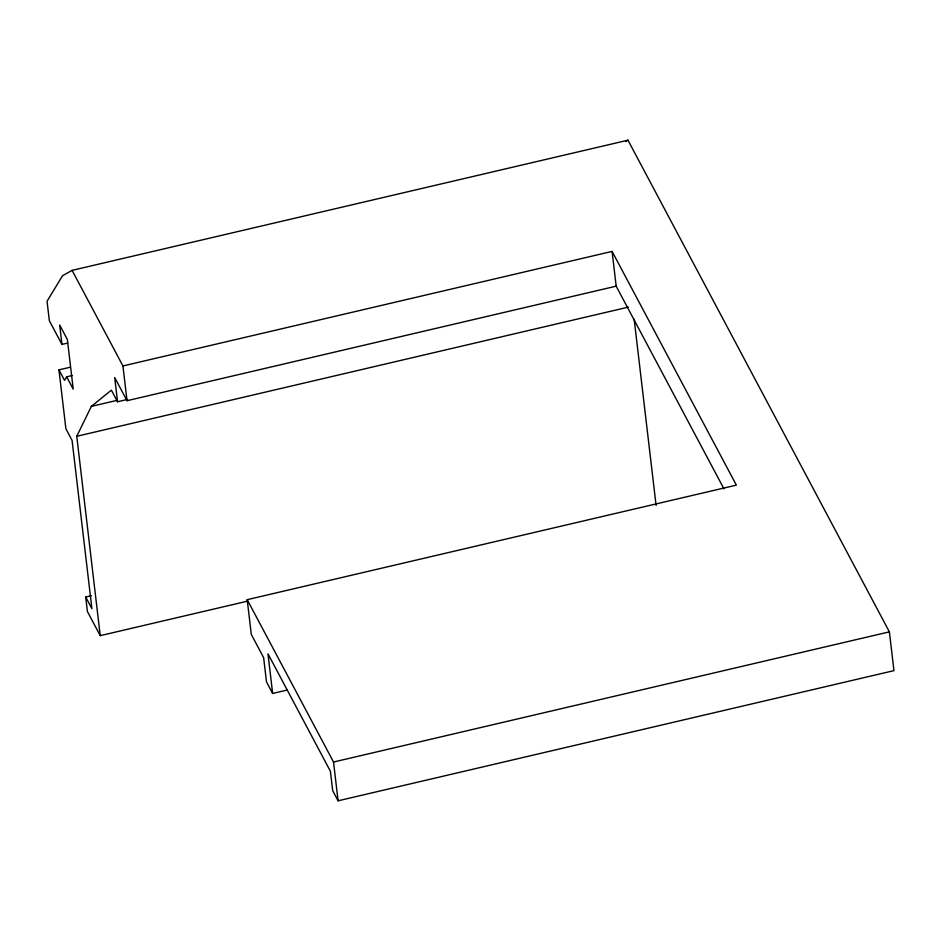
<?xml version="1.0" encoding="UTF-8"?>
<svg xmlns="http://www.w3.org/2000/svg" width="941" height="941" viewBox="0 0 941 941"><rect width="100%" height="100%" fill="white"/><g stroke="black" fill="none" stroke-linecap="round" stroke-linejoin="round"><path stroke-width="1.41" d="M247.412 601.181L100.228 635.645L76.762 436.283L91.359 406.371L111.379 390.162L117.543 401.76L127.564 399.407M72.386 375.494L66.67 376.835L64.529 380.364L58.954 369.872L70.387 367.202M286.934 690.118L272.643 693.458L267.985 653.854L330.409 771.267L332.691 790.652L338.09 800.803L893.95 670.639L889.386 631.858L627.965 140.197L72.104 270.361L62.529 275.713L47.05 301.285L49.332 320.681L61.953 344.418L67.67 343.089M625.577 141.538L627.965 140.197M72.104 270.361L122.93 365.955L612.085 251.412L736.368 485.133L247.201 599.676L251.294 634.434L263.633 657.63L266.479 681.86L272.643 693.458M91.359 406.371L117.084 400.348M117.543 401.76L114.696 377.517L127.023 400.713L616.179 286.17L723.982 488.897M76.762 436.283L628.341 307.131M100.228 635.645L87.407 611.521L85.702 597.041L91.406 595.7M247.201 599.676L333.526 762.022L889.386 631.858M66.67 376.835L73.222 389.162L67.376 339.525L59.671 325.033L61.953 344.418M85.702 597.041L91.9 608.698L72.081 440.435L65.894 428.778L58.954 369.872M634.163 319.222L656.1 505.482M612.085 251.412L616.179 286.17M333.526 762.022L338.09 800.803M122.93 365.955L127.023 400.713"/></g></svg>
